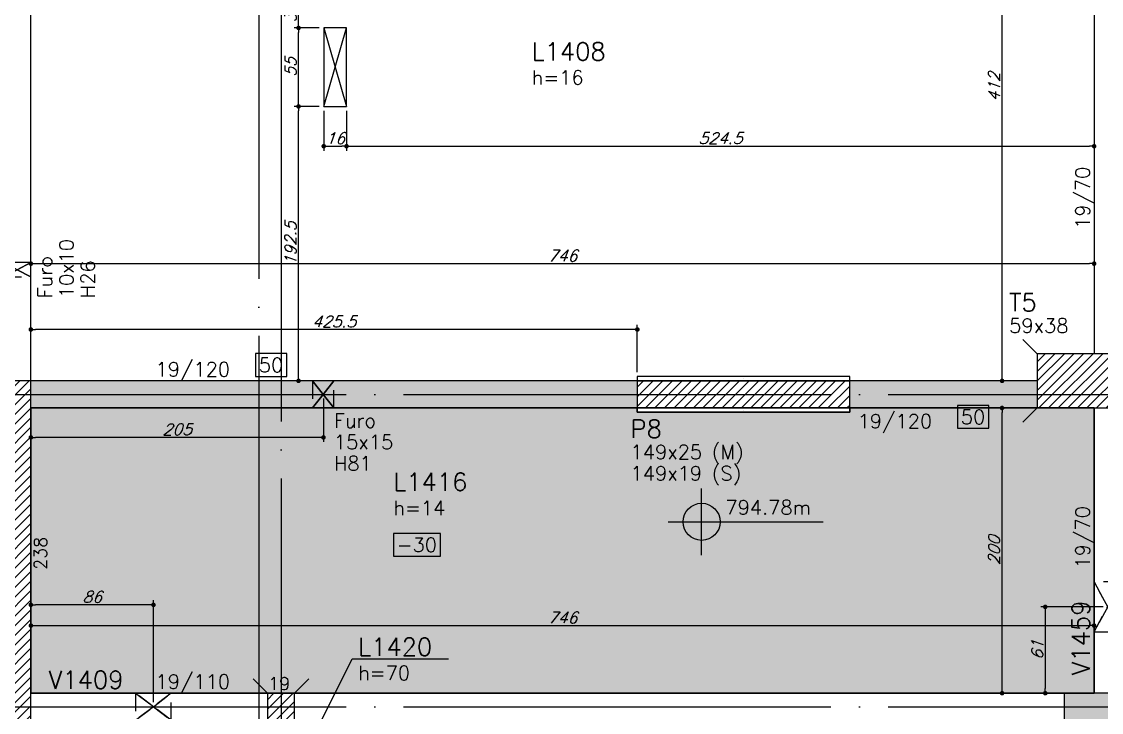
# Model space of a CAD drawing. Header units: millimetres. Extents: x -2290 to 5505, y -2157 to 2343.
# Drawn here: x 2064 to 2821, y 651 to 1135 of the extents above; entities that cross this region are included whole.
import ezdxf
from ezdxf import colors
from ezdxf.entities.mleader import LeaderData, LeaderLine
from ezdxf.enums import TextEntityAlignment as Align
from ezdxf.math import Vec2, Vec3

# ---------------------------------------------------------------- set-up
doc = ezdxf.new("R2010")
doc.units = ezdxf.units.MM
doc.header["$LTSCALE"] = 50
doc.linetypes.add('EIXO', pattern=[6.8, 6, -0.4, 0, -0.4])
doc.linetypes.add('HIDDEN', pattern=[0.375, 0.25, -0.125])
for name, color, linetype in [('242', 3, 'Continuous'), ('F-AUX-RED', 1, 'Continuous'), ('F-COTAS', 106, 'Continuous'), ('F-COTAS-FUROS', 50, 'Continuous'), ('F-COTAS-FUROS VIGA', 50, 'Continuous'), ('F-DESNIVEL-1', 254, 'Continuous'), ('F-EIXO', 12, 'EIXO'), ('F-FURO-PAREDE', 2, 'HIDDEN'), ('F-FURO-PAREDE-TEXTOS', 2, 'Continuous'), ('F-LAJES-DIM', 2, 'Continuous'), ('F-LAJES-NOME', 4, 'Continuous'), ('F-LAJES-R', 254, 'Continuous'), ('F-NÍVEL-PLANTA', 2, 'Continuous'), ('F-PILARES-DIM', 172, 'Continuous'), ('F-PILARES-HACH', 174, 'Continuous'), ('F-PILARES-M', 170, 'Continuous'), ('F-PILARES-N', 170, 'Continuous'), ('F-PILARES-NASCE', 4, 'Continuous'), ('F-PILARES-NOME', 170, 'Continuous'), ('F-PILARES-S', 170, 'Continuous'), ('F-PILARES-V', 170, 'Continuous'), ('F-TEXTO', 6, 'Continuous'), ('F-VIGAS', 3, 'Continuous'), ('F-VIGAS-DIM', 2, 'Continuous'), ('F-VIGAS-NOME', 4, 'Continuous'), ('F-VÃO', 1, 'Continuous')]:
    doc.layers.add(name, color=color, linetype=linetype)
doc.layers.add('F-DESNIVEL-4', color=7, linetype='Continuous', true_color=0xc3f1b6)
doc.layers.add('F-DESNIVEL-6', color=7, linetype='Continuous', true_color=0xffdebd)
doc.styles.add('CP-TEXT-INCL', font='simplex.shx', dxfattribs={"oblique": 20})
doc.styles.add('MCP', font='simplex.shx')
doc.styles.add('ROMANS', font='simplex.shx')
doc.styles.get("Standard").update_dxf_attribs({"font": 'simplex.shx'})
doc.dimstyles.new('CP-COTAS-50', dxfattribs={"dimscale": 0.64, "dimtxt": 12.5, "dimasz": 5, "dimexe": 5, "dimexo": 5, "dimgap": 2.5, "dimtad": 1, "dimdec": 1, "dimdsep": 46, "dimtxsty": 'CP-TEXT-INCL', "dimblk1": 'DOT', "dimblk2": 'DOT', "dimsah": 1, "dimcen": 9, "dimclrd": 256, "dimclre": 256, "dimclrt": 256, "dimadec": 0, "dimazin": 0, "dimtfac": 1, "dimtdec": 1, "dimtmove": 2, "dimatfit": 3, "dimldrblk": 'DOT', "dimfxl": 0, "dimtolj": 1, "dimarcsym": 0})

# ---------------------------------------------------------------- blocks, each defined once
blk = doc.blocks.new('*U103')
at = {"layer": 'F-LAJES-DIM', "color": 1}
blk.add_lwpolyline([(0, 0), (33, 0), (33, 16), (0, 16)], close=True, dxfattribs=at)
at = {"layer": 'F-LAJES-DIM', "style": 'MCP'}
blk.add_attdef('DIM', text='', height=10, dxfattribs=at).set_placement((16.5, 8), align=Align.MIDDLE_CENTER)
blk = doc.blocks.new('*U58')
at = {"layer": 'F-VIGAS-DIM', "color": 1}
blk.add_lwpolyline([(0, 0), (22, 0), (22, 16), (0, 16)], close=True, dxfattribs=at)
at = {"layer": 'F-VIGAS-DIM', "style": 'MCP'}
blk.add_attdef('DIM', text='', height=10, dxfattribs=at).set_placement((11, 8), align=Align.MIDDLE_CENTER)
blk = doc.blocks.new('*U59')
at = {"layer": 'F-VIGAS-DIM', "color": 1}
blk.add_lwpolyline([(0, 0), (22, 0), (22, 16), (0, 16)], close=True, dxfattribs=at)
at = {"layer": 'F-VIGAS-DIM', "style": 'MCP'}
blk.add_attdef('DIM', text='', height=10, dxfattribs=at).set_placement((11, 8), align=Align.MIDDLE_CENTER)
blk = doc.blocks.new('Nível - Planta')
at = {"layer": 'F-NÍVEL-PLANTA'}
h = blk.add_hatch(color=71, dxfattribs=at)
h.paths.add_polyline_path([(0, 0), (0, 0.26, 0.414214), (-0.26, 0)])
h.paths.add_polyline_path([(0.26, 0), (0, 0), (0, -0.26, 0.414214)])
for p, q in [((0, -0.469), (0, 0.469)), ((-0.469, 0), (1.704, 0))]:
    blk.add_line(p, q, dxfattribs=at)
blk.add_circle((0, 0), 0.26, dxfattribs=at)
at = {"layer": 'F-TEXTO', "color": 3, "style": 'MCP'}
blk.add_attdef('NÍVEL', (0.333, 0.102), '', height=0.2, dxfattribs=at)
blk = doc.blocks.new('*U50')
at = {"layer": 'F-EIXO'}
blk.add_line((0, 0), (5086.35, 0), dxfattribs=at)
at = {"layer": 'F-TEXTO', "style": 'ROMANS'}
blk.add_attdef('EIXO', text='', height=17.5, dxfattribs=at).set_placement((-28.21, 0), align=Align.MIDDLE_CENTER)
blk = doc.blocks.new('*U40')
at = {"layer": 'F-EIXO'}
blk.add_line((0, 0), (5086.35, 0), dxfattribs=at)
at = {"layer": 'F-TEXTO', "style": 'ROMANS'}
blk.add_attdef('EIXO', text='', height=17.5, dxfattribs=at).set_placement((-28.21, 0), align=Align.MIDDLE_CENTER)
blk = doc.blocks.new('*U24')
at = {"layer": 'F-EIXO'}
blk.add_line((0, 0), (0, -2861.07), dxfattribs=at)
at = {"layer": 'F-TEXTO', "style": 'ROMANS'}
blk.add_attdef('EIXO', text='', height=17.5, rotation=360, dxfattribs=at).set_placement((0, 28.21), align=Align.MIDDLE_CENTER)
blk = doc.blocks.new('*U28')
at = {"layer": 'F-EIXO'}
blk.add_line((0, 0), (0, -2961.07), dxfattribs=at)
at = {"layer": 'F-TEXTO', "style": 'ROMANS'}
blk.add_attdef('EIXO', text='', height=17.5, rotation=360, dxfattribs=at).set_placement((0, 28.21), align=Align.MIDDLE_CENTER)
blk = doc.blocks.new('_DOT')
at = {"color": 0, "linetype": 'ByBlock'}
blk.add_line((-0.5, 0), (-1, 0), dxfattribs=at)
at = {"color": 0, "linetype": 'ByBlock', "const_width": 0.5}
blk.add_lwpolyline([(-0.25, 0, 1), (0.25, 0, 1)], format="xyb", close=True, dxfattribs=at)
blk = doc.blocks.new('*D154')
at = {"layer": 'DEFPOINTS', "color": 0, "linetype": 'Continuous', "transparency": 16777216}
for p in [(2751.4, 864.5), (2751.4, 864.5), (2751.4, 664.5)]:
    blk.add_point(p, dxfattribs=at)
at = {"layer": 'F-COTAS', "linetype": 'Continuous', "lineweight": -2, "transparency": 16777216}
blk.add_line((2751.4, 667.7), (2751.4, 861.3), dxfattribs=at)
at = {"layer": 'F-COTAS', "linetype": 'Continuous', "lineweight": -2, "transparency": 16777216, "xscale": 3.2, "yscale": 3.2, "zscale": 3.2}
for p, rotation in [((2751.4, 864.5), 90), ((2751.4, 664.5), 270)]:
    blk.add_blockref('_DOT', p, dxfattribs=dict(at, rotation=rotation))
at = {"layer": 'F-COTAS', "linetype": 'Continuous', "transparency": 16777216, "insert": (2745.8, 764.5), "char_height": 8, "attachment_point": 5, "rotation": 90, "style": 'CP-TEXT-INCL'}
blk.add_mtext('\\A1;200', dxfattribs=at)
blk = doc.blocks.new('*D155')
at = {"layer": 'DEFPOINTS', "color": 0, "linetype": 'Continuous', "transparency": 16777216}
for p in [(2751.4, 1295.5), (2751.4, 1295.5), (2751.4, 883.5)]:
    blk.add_point(p, dxfattribs=at)
at = {"layer": 'F-COTAS', "linetype": 'Continuous', "lineweight": -2, "transparency": 16777216}
blk.add_line((2751.4, 886.7), (2751.4, 1292.3), dxfattribs=at)
at = {"layer": 'F-COTAS', "linetype": 'Continuous', "lineweight": -2, "transparency": 16777216, "xscale": 3.2, "yscale": 3.2, "zscale": 3.2}
for p, rotation in [((2751.4, 1295.5), 90), ((2751.4, 883.5), 270)]:
    blk.add_blockref('_DOT', p, dxfattribs=dict(at, rotation=rotation))
at = {"layer": 'F-COTAS', "linetype": 'Continuous', "transparency": 16777216, "insert": (2745.8, 1089.5), "char_height": 8, "attachment_point": 5, "rotation": 90, "style": 'CP-TEXT-INCL'}
blk.add_mtext('\\A1;412', dxfattribs=at)
blk = doc.blocks.new('*D207')
at = {"layer": 'DEFPOINTS', "color": 0, "linetype": 'Continuous', "transparency": 16777216}
for p in [(2070, 711.91), (2816, 711.91), (2816, 711.91)]:
    blk.add_point(p, dxfattribs=at)
at = {"layer": 'F-COTAS', "linetype": 'Continuous', "lineweight": -2, "transparency": 16777216}
blk.add_line((2073.2, 711.91), (2812.8, 711.91), dxfattribs=at)
at = {"layer": 'F-COTAS', "linetype": 'Continuous', "lineweight": -2, "transparency": 16777216, "xscale": 3.2, "yscale": 3.2, "zscale": 3.2, "rotation": 180}
blk.add_blockref('_DOT', (2070, 711.91), dxfattribs=at)
at = {"layer": 'F-COTAS', "linetype": 'Continuous', "lineweight": -2, "transparency": 16777216, "xscale": 3.2, "yscale": 3.2, "zscale": 3.2}
blk.add_blockref('_DOT', (2816, 711.91), dxfattribs=at)
at = {"layer": 'F-COTAS', "linetype": 'Continuous', "transparency": 16777216, "insert": (2443, 717.51), "char_height": 8, "attachment_point": 5, "style": 'CP-TEXT-INCL'}
blk.add_mtext('\\A1;746', dxfattribs=at)
blk = doc.blocks.new('*D216')
at = {"layer": 'DEFPOINTS', "color": 0, "linetype": 'Continuous', "transparency": 16777216}
for p in [(2070, 965.69), (2816, 965.69), (2816, 965.69)]:
    blk.add_point(p, dxfattribs=at)
at = {"layer": 'F-COTAS', "linetype": 'Continuous', "lineweight": -2, "transparency": 16777216}
blk.add_line((2073.2, 965.69), (2812.8, 965.69), dxfattribs=at)
at = {"layer": 'F-COTAS', "linetype": 'Continuous', "lineweight": -2, "transparency": 16777216, "xscale": 3.2, "yscale": 3.2, "zscale": 3.2, "rotation": 180}
blk.add_blockref('_DOT', (2070, 965.69), dxfattribs=at)
at = {"layer": 'F-COTAS', "linetype": 'Continuous', "lineweight": -2, "transparency": 16777216, "xscale": 3.2, "yscale": 3.2, "zscale": 3.2}
blk.add_blockref('_DOT', (2816, 965.69), dxfattribs=at)
at = {"layer": 'F-COTAS', "linetype": 'Continuous', "transparency": 16777216, "insert": (2443, 971.29), "char_height": 8, "attachment_point": 5, "style": 'CP-TEXT-INCL'}
blk.add_mtext('\\A1;746', dxfattribs=at)
blk = doc.blocks.new('*D235')
at = {"layer": 'DEFPOINTS', "color": 0, "linetype": 'Continuous', "transparency": 16777216}
for p in [(2070, 919.51), (2070, 906.2), (2495.5, 886.5)]:
    blk.add_point(p, dxfattribs=at)
at = {"layer": 'F-COTAS', "linetype": 'Continuous', "lineweight": -2, "transparency": 16777216}
for p, q in [((2070, 909.4), (2070, 922.71)), ((2492.3, 919.51), (2073.2, 919.51)), ((2495.5, 889.7), (2495.5, 922.71))]:
    blk.add_line(p, q, dxfattribs=at)
at = {"layer": 'F-COTAS', "linetype": 'Continuous', "lineweight": -2, "transparency": 16777216, "xscale": 3.2, "yscale": 3.2, "zscale": 3.2, "rotation": 180}
blk.add_blockref('_DOT', (2070, 919.51), dxfattribs=at)
at = {"layer": 'F-COTAS', "linetype": 'Continuous', "lineweight": -2, "transparency": 16777216, "xscale": 3.2, "yscale": 3.2, "zscale": 3.2}
blk.add_blockref('_DOT', (2495.5, 919.51), dxfattribs=at)
at = {"layer": 'F-COTAS', "linetype": 'Continuous', "transparency": 16777216, "insert": (2282.75, 925.11), "char_height": 8, "attachment_point": 5, "style": 'CP-TEXT-INCL'}
blk.add_mtext('\\A1;425.5', dxfattribs=at)
blk = doc.blocks.new('*D263')
at = {"layer": 'DEFPOINTS', "color": 0, "transparency": 16777216}
for p in [(2796, 1664.5), (3306.18, 1664.5), (2255, -894.5)]:
    blk.add_point(p, dxfattribs=at)
at = {"layer": 'F-COTAS', "lineweight": -2, "transparency": 16777216}
for p, q in [((2799.2, 1664.5), (3309.38, 1664.5)), ((3306.18, -891.3), (3306.18, 1661.3)), ((2258.2, -894.5), (3309.38, -894.5))]:
    blk.add_line(p, q, dxfattribs=at)
at = {"layer": 'F-COTAS', "lineweight": -2, "transparency": 16777216, "xscale": 3.2, "yscale": 3.2, "zscale": 3.2}
for p, rotation in [((3306.18, 1664.5), 90), ((3306.18, -894.5), 270)]:
    blk.add_blockref('_DOT', p, dxfattribs=dict(at, rotation=rotation))
at = {"layer": 'F-COTAS', "transparency": 16777216, "insert": (3300.58, 385), "char_height": 8, "attachment_point": 5, "rotation": 90, "style": 'CP-TEXT-INCL'}
blk.add_mtext('\\A1;2559', dxfattribs=at)
blk = doc.blocks.new('*U417')
at = {"layer": 'F-VÃO'}
for p, q in [((0, 0), (16, 55)), ((0, 55), (16, 0))]:
    blk.add_line(p, q, dxfattribs=at)
at = {"layer": 'F-VÃO', "color": 3}
blk.add_lwpolyline([(0, 0), (16, 0), (16, 55), (0, 55)], close=True, dxfattribs=at)
blk = doc.blocks.new('*D524')
at = {"layer": 'DEFPOINTS', "color": 0, "transparency": 16777216}
for p in [(2257.82, 1075.95), (2275.48, 1075.95), (2274.5, 883.5)]:
    blk.add_point(p, dxfattribs=at)
at = {"layer": 'F-COTAS-FUROS', "lineweight": -2, "transparency": 16777216}
for p, q in [((2272.28, 1075.95), (2254.62, 1075.95)), ((2257.82, 886.7), (2257.82, 1072.75)), ((2271.3, 883.5), (2254.62, 883.5))]:
    blk.add_line(p, q, dxfattribs=at)
at = {"layer": 'F-COTAS-FUROS', "lineweight": -2, "transparency": 16777216, "xscale": 3.2, "yscale": 3.2, "zscale": 3.2}
for p, rotation in [((2257.82, 1075.95), 90), ((2257.82, 883.5), 270)]:
    blk.add_blockref('_DOT', p, dxfattribs=dict(at, rotation=rotation))
at = {"layer": 'F-COTAS-FUROS', "transparency": 16777216, "insert": (2252.22, 979.73), "char_height": 8, "attachment_point": 5, "rotation": 90, "style": 'CP-TEXT-INCL'}
blk.add_mtext('\\A1;192.5', dxfattribs=at)
blk = doc.blocks.new('*D525')
at = {"layer": 'DEFPOINTS', "color": 0, "transparency": 16777216}
for p in [(2257.82, 1130.95), (2275.48, 1130.95), (2275.48, 1075.95)]:
    blk.add_point(p, dxfattribs=at)
at = {"layer": 'F-COTAS-FUROS', "lineweight": -2, "transparency": 16777216}
for p, q in [((2272.28, 1130.95), (2254.62, 1130.95)), ((2257.82, 1079.15), (2257.82, 1127.75)), ((2272.28, 1075.95), (2254.62, 1075.95))]:
    blk.add_line(p, q, dxfattribs=at)
at = {"layer": 'F-COTAS-FUROS', "lineweight": -2, "transparency": 16777216, "xscale": 3.2, "yscale": 3.2, "zscale": 3.2}
for p, rotation in [((2257.82, 1130.95), 90), ((2257.82, 1075.95), 270)]:
    blk.add_blockref('_DOT', p, dxfattribs=dict(at, rotation=rotation))
at = {"layer": 'F-COTAS-FUROS', "transparency": 16777216, "insert": (2252.22, 1103.45), "char_height": 8, "attachment_point": 5, "rotation": 90, "style": 'CP-TEXT-INCL'}
blk.add_mtext('\\A1;55', dxfattribs=at)
blk = doc.blocks.new('*D526')
at = {"layer": 'DEFPOINTS', "color": 0, "transparency": 16777216}
for p in [(2257.82, 1162.43), (2276.97, 1162.43), (2275.48, 1130.95)]:
    blk.add_point(p, dxfattribs=at)
at = {"layer": 'F-COTAS-FUROS', "lineweight": -2, "transparency": 16777216}
for p, q in [((2273.77, 1162.43), (2254.62, 1162.43)), ((2257.82, 1134.15), (2257.82, 1159.23)), ((2272.28, 1130.95), (2254.62, 1130.95))]:
    blk.add_line(p, q, dxfattribs=at)
at = {"layer": 'F-COTAS-FUROS', "lineweight": -2, "transparency": 16777216, "xscale": 3.2, "yscale": 3.2, "zscale": 3.2}
for p, rotation in [((2257.82, 1162.43), 90), ((2257.82, 1130.95), 270)]:
    blk.add_blockref('_DOT', p, dxfattribs=dict(at, rotation=rotation))
at = {"layer": 'F-COTAS-FUROS', "transparency": 16777216, "insert": (2252.22, 1146.69), "char_height": 8, "attachment_point": 5, "rotation": 90, "style": 'CP-TEXT-INCL'}
blk.add_mtext('\\A1;31.5', dxfattribs=at)
blk = doc.blocks.new('*D528')
at = {"layer": 'DEFPOINTS', "color": 0, "transparency": 16777216}
for p in [(2275.48, 1075.95), (2291.48, 1075.95), (2291.48, 1048.02)]:
    blk.add_point(p, dxfattribs=at)
at = {"layer": 'F-COTAS-FUROS', "lineweight": -2, "transparency": 16777216}
for p, q in [((2275.48, 1072.75), (2275.48, 1044.82)), ((2291.48, 1072.75), (2291.48, 1044.82)), ((2278.68, 1048.02), (2288.28, 1048.02))]:
    blk.add_line(p, q, dxfattribs=at)
at = {"layer": 'F-COTAS-FUROS', "lineweight": -2, "transparency": 16777216, "xscale": 3.2, "yscale": 3.2, "zscale": 3.2, "rotation": 180}
blk.add_blockref('_DOT', (2275.48, 1048.02), dxfattribs=at)
at = {"layer": 'F-COTAS-FUROS', "lineweight": -2, "transparency": 16777216, "xscale": 3.2, "yscale": 3.2, "zscale": 3.2}
blk.add_blockref('_DOT', (2291.48, 1048.02), dxfattribs=at)
at = {"layer": 'F-COTAS-FUROS', "transparency": 16777216, "insert": (2283.48, 1053.62), "char_height": 8, "attachment_point": 5, "style": 'CP-TEXT-INCL'}
blk.add_mtext('\\A1;16', dxfattribs=at)
blk = doc.blocks.new('*D529')
at = {"layer": 'DEFPOINTS', "color": 0, "transparency": 16777216}
for p in [(2291.48, 1075.95), (2816, 1051.5), (2816, 1048.02)]:
    blk.add_point(p, dxfattribs=at)
at = {"layer": 'F-COTAS-FUROS', "lineweight": -2, "transparency": 16777216}
for p, q in [((2291.48, 1072.75), (2291.48, 1044.82)), ((2294.68, 1048.02), (2812.8, 1048.02)), ((2816, 1048.3), (2816, 1044.82))]:
    blk.add_line(p, q, dxfattribs=at)
at = {"layer": 'F-COTAS-FUROS', "lineweight": -2, "transparency": 16777216, "xscale": 3.2, "yscale": 3.2, "zscale": 3.2, "rotation": 180}
blk.add_blockref('_DOT', (2291.48, 1048.02), dxfattribs=at)
at = {"layer": 'F-COTAS-FUROS', "lineweight": -2, "transparency": 16777216, "xscale": 3.2, "yscale": 3.2, "zscale": 3.2}
blk.add_blockref('_DOT', (2816, 1048.02), dxfattribs=at)
at = {"layer": 'F-COTAS-FUROS', "transparency": 16777216, "insert": (2553.74, 1053.62), "char_height": 8, "attachment_point": 5, "style": 'CP-TEXT-INCL'}
blk.add_mtext('\\A1;524.5', dxfattribs=at)
blk = doc.blocks.new('*D625')
at = {"layer": 'DEFPOINTS', "color": 0, "transparency": 16777216}
for p in [(2275.31, 874.33), (2070, 857.45), (2070, 843.86)]:
    blk.add_point(p, dxfattribs=at)
at = {"layer": 'F-COTAS-FUROS VIGA', "lineweight": -2, "transparency": 16777216}
for p, q in [((2275.31, 871.13), (2275.31, 840.66)), ((2070, 854.25), (2070, 840.66)), ((2272.11, 843.86), (2073.2, 843.86))]:
    blk.add_line(p, q, dxfattribs=at)
at = {"layer": 'F-COTAS-FUROS VIGA', "lineweight": -2, "transparency": 16777216, "xscale": 3.2, "yscale": 3.2, "zscale": 3.2, "rotation": 180}
blk.add_blockref('_DOT', (2070, 843.86), dxfattribs=at)
at = {"layer": 'F-COTAS-FUROS VIGA', "lineweight": -2, "transparency": 16777216, "xscale": 3.2, "yscale": 3.2, "zscale": 3.2}
blk.add_blockref('_DOT', (2275.31, 843.86), dxfattribs=at)
at = {"layer": 'F-COTAS-FUROS VIGA', "transparency": 16777216, "insert": (2172.65, 849.46), "char_height": 8, "attachment_point": 5, "style": 'CP-TEXT-INCL'}
blk.add_mtext('\\A1;205', dxfattribs=at)
blk = doc.blocks.new('*D626')
at = {"layer": 'DEFPOINTS', "color": 0, "transparency": 16777216}
for p in [(2070, 726.44), (2070, 717.81), (2156, 655)]:
    blk.add_point(p, dxfattribs=at)
at = {"layer": 'F-COTAS-FUROS VIGA', "lineweight": -2, "transparency": 16777216}
for p, q in [((2070, 721.01), (2070, 729.64)), ((2156, 658.2), (2156, 729.64)), ((2152.8, 726.44), (2073.2, 726.44))]:
    blk.add_line(p, q, dxfattribs=at)
at = {"layer": 'F-COTAS-FUROS VIGA', "lineweight": -2, "transparency": 16777216, "xscale": 3.2, "yscale": 3.2, "zscale": 3.2, "rotation": 180}
blk.add_blockref('_DOT', (2070, 726.44), dxfattribs=at)
at = {"layer": 'F-COTAS-FUROS VIGA', "lineweight": -2, "transparency": 16777216, "xscale": 3.2, "yscale": 3.2, "zscale": 3.2}
blk.add_blockref('_DOT', (2156, 726.44), dxfattribs=at)
at = {"layer": 'F-COTAS-FUROS VIGA', "transparency": 16777216, "insert": (2113, 732.04), "char_height": 8, "attachment_point": 5, "style": 'CP-TEXT-INCL'}
blk.add_mtext('\\A1;86', dxfattribs=at)
blk = doc.blocks.new('*D632')
at = {"layer": 'DEFPOINTS', "color": 0, "transparency": 16777216}
for p in [(2825.5, 725.04), (2781.73, 664.5), (2789.77, 664.5)]:
    blk.add_point(p, dxfattribs=at)
at = {"layer": 'F-COTAS-FUROS VIGA', "lineweight": -2, "transparency": 16777216}
for p, q in [((2822.3, 725.04), (2778.53, 725.04)), ((2781.73, 721.84), (2781.73, 667.7)), ((2786.57, 664.5), (2778.53, 664.5))]:
    blk.add_line(p, q, dxfattribs=at)
at = {"layer": 'F-COTAS-FUROS VIGA', "lineweight": -2, "transparency": 16777216, "xscale": 3.2, "yscale": 3.2, "zscale": 3.2}
for p, rotation in [((2781.73, 725.04), 90), ((2781.73, 664.5), 270)]:
    blk.add_blockref('_DOT', p, dxfattribs=dict(at, rotation=rotation))
at = {"layer": 'F-COTAS-FUROS VIGA', "transparency": 16777216, "insert": (2776.13, 694.77), "char_height": 8, "attachment_point": 5, "rotation": 90, "style": 'CP-TEXT-INCL'}
blk.add_mtext('\\A1;61', dxfattribs=at)

msp = doc.modelspace()

# ---------------------------------------------------------------- hatches: boundary and pattern name
at = {"layer": 'F-DESNIVEL-6', "linetype": 'Continuous'}
msp.add_hatch(color=256, dxfattribs=at).paths.add_polyline_path([(2795, 645.5), (2835, 645.5), (2835, 664.5), (2795, 664.5)], flags=16)
at = {"layer": 'F-PILARES-HACH', "linetype": 'Continuous'}
h = msp.add_hatch(dxfattribs=at)
h.set_pattern_fill('ANSI31', color=256, scale=1.5, style=0)
h.paths.add_polyline_path([(2776, 864.5), (2835, 864.5), (2835, 902.5), (2776, 902.5)], flags=16)
h = msp.add_hatch(dxfattribs=at)
h.set_pattern_fill('ANSI31', color=256, scale=1.5, style=0)
h.paths.add_polyline_path([(2070, 645.5), (2070, 883.5), (1832, 883.5), (1832, 864.5), (2051, 864.5), (2051, 664.5), (1832, 664.5), (1832, 645.5)], flags=16)
h = msp.add_hatch(dxfattribs=at)
h.set_pattern_fill('ANSI31', color=256, scale=1.5, style=0)
h.paths.add_polyline_path([(2495.5, 864.5), (2644.5, 864.5), (2644.5, 883.5), (2495.5, 883.5)], flags=16)
h = msp.add_hatch(dxfattribs=at)
h.set_pattern_fill('ANSI31', color=256, scale=1.5, style=0)
h.paths.add_polyline_path([(2236, 602.47), (2295, 602.47), (2295, 617.47), (2255, 617.47), (2255, 664.5), (2236, 664.5)], flags=16)

# ---------------------------------------------------------------- linework, layer by layer
at = {"layer": '242', "linetype": 'Continuous'}
for p, q in [((2570, 885), (2570, 885)), ((2805.5, 883.5), (2805.5, 883.5)), ((2570, 874), (2570, 874)), ((2570, 874), (2570, 874)), ((2570, 874), (2570, 874)), ((2570, 863), (2570, 863)), ((2815, 655), (2815, 655))]:
    msp.add_line(p, q, dxfattribs=at)
at = {"layer": 'F-DESNIVEL-1', "linetype": 'Continuous'}
for points in [[(2070.1, 883.5), (2070.1, 864.5), (2495.4, 864.5)], [(2070.1, 883.5), (2495.4, 864.5), (2495.4, 883.5)], [(2070.1, 883.5), (2495.4, 883.5), (2070.1, 883.5)], [(2776, 864.5), (2776, 883.5), (2644.6, 883.5)], [(2776, 864.5), (2644.6, 883.5), (2644.6, 864.5)], [(2776, 864.5), (2644.6, 864.5), (2776, 864.5)]]:
    msp.add_solid(points, dxfattribs=at)
at = {"layer": 'F-DESNIVEL-4', "linetype": 'Continuous'}
for points in [[(2236, 664.5), (2495.5, 864.5), (2070, 864.5)], [(2236, 664.5), (2070, 864.5), (2236, 664.5)], [(2236, 664.5), (2070, 864.5), (2070, 664.5)], [(2236, 664.5), (2255, 664.5), (2495.5, 864.5)], [(2236, 664.5), (2495.5, 864.5), (2236, 664.5)], [(2329.036, 664.5), (2495.5, 864.5), (2255, 664.5)], [(2416.536, 664.5), (2495.5, 864.5), (2329.036, 664.5)], [(2416.536, 664.5), (2495.5, 861.5), (2495.5, 864.5)], [(2416.536, 664.5), (2495.5, 864.5), (2416.536, 664.5)], [(2644.5, 861.5), (2692.536, 664.5), (2776, 864.5)], [(2644.5, 861.5), (2776, 864.5), (2644.5, 861.5)], [(2644.5, 861.5), (2776, 864.5), (2644.5, 864.5)], [(2644.5, 861.5), (2644.5, 864.5), (2644.5, 861.5)], [(2692.536, 664.5), (2784.536, 664.5), (2776, 864.5)], [(2692.536, 664.5), (2776, 864.5), (2692.536, 664.5)], [(2776, 864.5), (2784.536, 664.5), (2816, 864.5)], [(2776, 864.5), (2816, 864.5), (2776, 864.5)], [(2784.536, 664.5), (2795, 664.5), (2816, 864.5)], [(2784.536, 664.5), (2816, 864.5), (2784.536, 664.5)], [(2816, 864.5), (2795, 664.5), (2816, 664.5)], [(2816, 864.5), (2816, 664.5), (2816, 864.5)], [(2508.5, 664.5), (2495.5, 861.5), (2416.536, 664.5)], [(2508.5, 664.5), (2644.5, 861.5), (2495.5, 861.5)], [(2508.5, 664.5), (2495.5, 861.5), (2508.5, 664.5)], [(2508.5, 664.5), (2600.536, 664.5), (2644.5, 861.5)], [(2508.5, 664.5), (2644.5, 861.5), (2508.5, 664.5)], [(2600.536, 664.5), (2692.536, 664.5), (2644.5, 861.5)], [(2600.536, 664.5), (2644.5, 861.5), (2600.536, 664.5)], [(2236, 664.5), (2070, 664.5), (2236, 664.5)], [(2329.036, 664.5), (2255, 664.5), (2329.036, 664.5)], [(2416.536, 664.5), (2329.036, 664.5), (2416.536, 664.5)], [(2508.5, 664.5), (2416.536, 664.5), (2508.5, 664.5)]]:
    msp.add_solid(points, dxfattribs=at)
at = {"layer": 'F-FURO-PAREDE'}
for points in [[(2060.5, 961.468), (2070, 956.468), (2070, 966.468), (2060.5, 961.468), (2070, 966.468), (2051, 966.468), (2060.5, 961.468), (2051, 966.468), (2051, 956.468), (2060.5, 961.468), (2051, 956.468), (2070, 956.468), (2060.5, 961.468)], [(2275.043, 874), (2267.543, 864.5), (2282.543, 864.5), (2275.043, 874), (2282.543, 864.5), (2282.543, 883.5), (2275.043, 874), (2282.543, 883.5), (2267.543, 883.5), (2275.043, 874), (2267.543, 883.5), (2267.543, 864.5), (2275.043, 874)], [(2825.5, 725.04), (2835, 707.54), (2835, 742.54), (2825.5, 725.04), (2835, 742.54), (2816, 742.54), (2825.5, 725.04), (2816, 742.54), (2816, 707.54), (2825.5, 725.04), (2816, 707.54), (2835, 707.54), (2825.5, 725.04)], [(2155.998, 655), (2143.498, 645.5), (2168.498, 645.5), (2155.998, 655), (2168.498, 645.5), (2168.498, 664.5), (2155.998, 655), (2168.498, 664.5), (2143.498, 664.5), (2155.998, 655), (2143.498, 664.5), (2143.498, 645.5), (2155.998, 655)]]:
    msp.add_lwpolyline(points, dxfattribs=at)
at = {"layer": 'F-LAJES-R', "linetype": 'Continuous'}
msp.add_lwpolyline([(2816, 664.5), (2816, 864.5), (2776, 864.5), (2644.5, 864.5), (2644.5, 861.5), (2495.5, 861.5), (2495.5, 864.5), (2070, 864.5), (2070, 664.5), (2236, 664.5), (2255, 664.5), (2329.036, 664.5), (2416.536, 664.5), (2508.5, 664.5), (2600.536, 664.5), (2692.536, 664.5), (2784.536, 664.5), (2795, 664.5), (2816, 664.5)], dxfattribs=at)
at = {"layer": 'F-PILARES-M', "linetype": 'Continuous'}
for points in [[(2644.5, 886.5), (2495.5, 886.5), (2495.5, 883.5), (2644.5, 883.5), (2644.5, 886.5)], [(2644.5, 864.5), (2495.5, 864.5), (2495.5, 861.5), (2644.5, 861.5), (2644.5, 864.5)], [(2795, 645.5), (2835, 645.5), (2835, 664.5), (2795, 664.5), (2795, 645.5)]]:
    msp.add_lwpolyline(points, dxfattribs=at)
at = {"layer": 'F-PILARES-N', "linetype": 'Continuous'}
for points in [[(2776, 864.5), (2835, 864.5), (2835, 902.5), (2776, 902.5), (2776, 864.5)], [(2236, 602.47), (2295, 602.47), (2295, 617.47), (2255, 617.47), (2255, 664.5), (2236, 664.5), (2236, 602.47)]]:
    msp.add_lwpolyline(points, dxfattribs=at)
at = {"layer": 'F-PILARES-NASCE', "linetype": 'Continuous'}
for p, q in [((2776, 902.5), (2766, 912.5)), ((2776, 864.5), (2766, 854.5)), ((2236, 664.5), (2226, 674.5)), ((2255, 664.5), (2265, 674.5))]:
    msp.add_line(p, q, dxfattribs=at)
at = {"layer": 'F-PILARES-S', "linetype": 'Continuous'}
msp.add_lwpolyline([(2070, 645.5), (2070, 883.5), (1832, 883.5), (1832, 864.5), (2051, 864.5), (2051, 664.5), (1832, 664.5), (1832, 645.5), (2070, 645.5)], dxfattribs=at)
at = {"layer": 'F-PILARES-V', "linetype": 'Continuous'}
msp.add_lwpolyline([(2495.5, 864.5), (2644.5, 864.5), (2644.5, 883.5), (2495.5, 883.5), (2495.5, 864.5)], dxfattribs=at)
at = {"layer": 'F-VIGAS'}
for points in [[(2070, 883.5), (2070, 1291)], [(2816, 1287.5), (2816, 902.5)], [(2495.5, 883.5), (2070, 883.5)], [(2776, 883.5), (2644.5, 883.5)], [(2070, 864.5), (2495.5, 864.5)], [(2644.5, 864.5), (2776, 864.5)], [(2816, 864.5), (2816, 664.5)], [(2236, 664.5), (2070, 664.5)], [(2329.036, 664.5), (2255, 664.5)], [(2416.536, 664.5), (2329.036, 664.5)], [(2508.5, 664.5), (2416.536, 664.5)], [(2600.536, 664.5), (2508.5, 664.5)], [(2692.536, 664.5), (2600.536, 664.5)], [(2784.536, 664.5), (2692.536, 664.5)], [(2795, 664.5), (2784.536, 664.5)]]:
    msp.add_lwpolyline(points, dxfattribs=at)

# ---------------------------------------------------------------- block references
at = {"layer": 'F-EIXO', "linetype": 'Continuous'}
for name, p in [('*U28', (2230, 1935.283)), ('*U24', (2245.5, 1835.283)), ('*U40', (-1749.828, 874)), ('*U50', (-1749.828, 655))]:
    msp.add_blockref(name, p, dxfattribs=at)
at = {"layer": 'F-LAJES-DIM', "linetype": 'Continuous'}
msp.add_blockref('*U103', (2324.312, 760.542), dxfattribs=at).add_auto_attribs({'DIM': '-30'})
at = {"layer": 'F-NÍVEL-PLANTA', "linetype": 'Continuous', "xscale": 50, "yscale": 50, "zscale": 50}
msp.add_blockref('Nível - Planta', (2540.617, 784.688), dxfattribs=at).add_auto_attribs({'NÍVEL': '794.78m'})
at = {"layer": 'F-VIGAS-DIM', "linetype": 'Continuous'}
for name, p in [('*U59', (2227.5, 886.625)), ('*U58', (2720.056, 850.237))]:
    msp.add_blockref(name, p, dxfattribs=at).add_auto_attribs({'DIM': '50'})
at = {"layer": 'F-VÃO'}
msp.add_blockref('*U417', (2275.476, 1075.953), dxfattribs=at)

# ---------------------------------------------------------------- texts
at = {"layer": 'F-FURO-PAREDE-TEXTOS', "linetype": 'Continuous', "style": 'MCP'}
for s, p in [('10x10', (2100, 941.468)), ('Furo', (2085, 941.468)), ('H26', (2115, 941.468))]:
    msp.add_text(s, height=10, rotation=90, dxfattribs=at).set_placement(p)
for s, p in [('Furo', (2282.637, 850.665)), ('15x15', (2282.637, 835.665)), ('H81', (2282.637, 820.665))]:
    msp.add_text(s, height=10, dxfattribs=at).set_placement(p)
at = {"layer": 'F-LAJES-DIM', "linetype": 'Continuous', "style": 'MCP'}
for s, p in [('h=16', (2421.338, 1091.218)), ('h=14', (2324.312, 789.442)), ('h=70', (2299.646, 673.729))]:
    msp.add_text(s, height=10, dxfattribs=at).set_placement(p)
at = {"layer": 'F-LAJES-NOME', "linetype": 'Continuous', "style": 'MCP'}
for s, p in [('L1408', (2421.338, 1108.218)), ('L1416', (2324.312, 806.442)), ('L1420', (2299.646, 690.729))]:
    msp.add_text(s, height=12.5, dxfattribs=at).set_placement(p)
at = {"layer": 'F-PILARES-DIM', "linetype": 'Continuous', "style": 'MCP'}
for s, height, p in [('59x38', 10, (2756.42, 917.258)), ('19', 9, (2236.5, 666.75))]:
    msp.add_text(s, height=height, dxfattribs=at).set_placement(p)
at = {"layer": 'F-PILARES-DIM', "linetype": 'Continuous'}
for s, p in [('149x25 (M)', (2490.768, 828.648)), ('149x19 (S)', (2490.768, 813.648))]:
    msp.add_text(s, height=10, dxfattribs=at).set_placement(p)
at = {"layer": 'F-PILARES-DIM', "linetype": 'Continuous', "style": 'MCP'}
msp.add_text('238', height=9, rotation=90, dxfattribs=at).set_placement((2081.25, 751))
at = {"layer": 'F-PILARES-NOME', "linetype": 'Continuous', "style": 'MCP'}
for s, p in [('T5', (2756.42, 932.258)), ('P8', (2490.768, 843.648))]:
    msp.add_text(s, height=12.5, dxfattribs=at).set_placement(p)
at = {"layer": 'F-VIGAS-DIM', "linetype": 'Continuous', "style": 'MCP'}
for p in [(2812.875, 990), (2812.875, 752)]:
    msp.add_text('19/70', height=10, rotation=90, dxfattribs=at).set_placement(p)
for s, p in [('19/120', (2157.5, 886.625)), ('19/120', (2650.056, 850.237)), ('19/110', (2157.5, 667.625))]:
    msp.add_text(s, height=10, dxfattribs=at).set_placement(p)
at = {"layer": 'F-VIGAS-NOME', "linetype": 'Continuous', "style": 'MCP'}
msp.add_text('V1459', height=12.5, rotation=90, dxfattribs=at).set_placement((2812.875, 677))
msp.add_text('V1409', height=12.5, dxfattribs=at).set_placement((2082.5, 667.625))

# ---------------------------------------------------------------- dimensions: what is measured, and where the dimension line sits
at = {"layer": 'F-COTAS'}
dim = msp.add_linear_dim(base=(3306.182, 1664.5), p1=(2255, -894.5), p2=(2796, 1664.5), angle=90, dimstyle='CP-COTAS-50', override={"dimfxl": 7.5}, dxfattribs=at)
dim.commit()
dim.dimension.update_dxf_attribs({"geometry": '*D263', "text_midpoint": (3300.582, 385)})
at = {"layer": 'F-COTAS', "linetype": 'Continuous'}
for base, p1, p2, angle, picture, middle in [((2751.399, 1295.5), (2751.399, 883.5), (2751.399, 1295.5), 270, '*D155', (2745.799, 1089.5)), ((2816, 965.689), (2070, 965.689), (2816, 965.689), 180, '*D216', (2443, 971.289)), ((2751.399, 864.5), (2751.399, 664.5), (2751.399, 864.5), 270, '*D154', (2745.799, 764.5)), ((2816, 711.91), (2070, 711.91), (2816, 711.91), 180, '*D207', (2443, 717.51))]:
    dim = msp.add_linear_dim(base=base, p1=p1, p2=p2, angle=angle, dimstyle='CP-COTAS-50', dxfattribs=at)
    dim.commit()
    dim.dimension.update_dxf_attribs({"geometry": picture, "text_midpoint": middle})
dim = msp.add_linear_dim(base=(2070, 919.507), p1=(2495.5, 886.5), p2=(2070, 906.196), dimstyle='CP-COTAS-50', dxfattribs=at)
dim.commit()
dim.dimension.update_dxf_attribs({"geometry": '*D235', "text_midpoint": (2282.75, 925.107)})
at = {"layer": 'F-COTAS-FUROS'}
for base, p1, p2, picture, middle in [((2257.824, 1162.429), (2275.476, 1130.953), (2276.973, 1162.429), '*D526', (2252.224, 1146.691)), ((2257.824, 1130.953), (2275.476, 1075.953), (2275.476, 1130.953), '*D525', (2252.224, 1103.453)), ((2257.824, 1075.953), (2274.497, 883.5), (2275.476, 1075.953), '*D524', (2252.224, 979.726))]:
    dim = msp.add_linear_dim(base=base, p1=p1, p2=p2, angle=90, dimstyle='CP-COTAS-50', override={"dimfxl": 7.5}, dxfattribs=at)
    dim.commit()
    dim.dimension.update_dxf_attribs({"geometry": picture, "text_midpoint": middle})
for base, p1, p2, picture, middle in [((2291.476, 1048.016), (2275.476, 1075.953), (2291.476, 1075.953), '*D528', (2283.476, 1053.616)), ((2816, 1048.016), (2291.476, 1075.953), (2816, 1051.5), '*D529', (2553.738, 1053.616))]:
    dim = msp.add_linear_dim(base=base, p1=p1, p2=p2, dimstyle='CP-COTAS-50', override={"dimfxl": 7.5}, dxfattribs=at)
    dim.commit()
    dim.dimension.update_dxf_attribs({"geometry": picture, "text_midpoint": middle})
at = {"layer": 'F-COTAS-FUROS VIGA'}
for base, p1, p2, picture, middle in [((2070, 843.862), (2275.306, 874.333), (2070, 857.454), '*D625', (2172.653, 849.462)), ((2070, 726.443), (2155.998, 655), (2070, 717.812), '*D626', (2112.999, 732.043))]:
    dim = msp.add_linear_dim(base=base, p1=p1, p2=p2, dimstyle='CP-COTAS-50', override={"dimdec": 0, "dimfxl": 7.5}, dxfattribs=at)
    dim.commit()
    dim.dimension.update_dxf_attribs({"geometry": picture, "text_midpoint": middle})
dim = msp.add_linear_dim(base=(2781.728, 664.5), p1=(2825.5, 725.04), p2=(2789.768, 664.5), angle=90, dimstyle='CP-COTAS-50', override={"dimdec": 0, "dimfxl": 7.5}, dxfattribs=at)
dim.commit()
dim.dimension.update_dxf_attribs({"geometry": '*D632', "text_midpoint": (2776.128, 694.77)})

# ---------------------------------------------------------------- leaders
at = {"layer": 'F-AUX-RED', "linetype": 'Continuous'}
ml = msp.add_multileader_mtext('Standard', dxfattribs=at)
ml.set_content('', color=256)
ml.set_leader_properties()
ml.set_arrow_properties(name='DOT')
ml.build(insert=Vec2(0, 0))
ml.multileader.update_dxf_attribs({"text_right_attachment_type": 6, "dogleg_length": 0.36, "arrow_head_size": 5})
ctx = ml.context
ctx.base_point, ctx.char_height, ctx.arrow_head_size, ctx.landing_gap_size, ctx.plane_origin = Vec3(2362.972, 688.486), 0.18, 5, 0.09, Vec3(2271.596, 640.893)
ctx.right_attachment = 6
notes = []
notes.append((ctx, [(0, (1, 1, 0), (2295.381, 688.486), (1, 0), 67.592, [(0, [(2271.596, 640.893)], 0, [])])]))
ctx.mtext.insert, ctx.mtext.flow_direction = Vec3(2363.062, 688.576), 5
for ctx, leaders in notes:
    for number, flags, end, landing, length, lines in leaders:
        leader = LeaderData()
        leader.index, (leader.has_last_leader_line, leader.has_dogleg_vector, leader.attachment_direction) = number, flags
        leader.last_leader_point, leader.dogleg_vector, leader.dogleg_length = Vec3(end), Vec3(landing), length
        for number, points, colour, breaks in lines:
            line = LeaderLine()
            line.index, line.vertices, line.color, line.breaks = number, Vec3.list(points), colors.encode_raw_color(colour), breaks
            leader.lines.append(line)
        ctx.leaders.append(leader)

doc.saveas('drawing.dxf')
